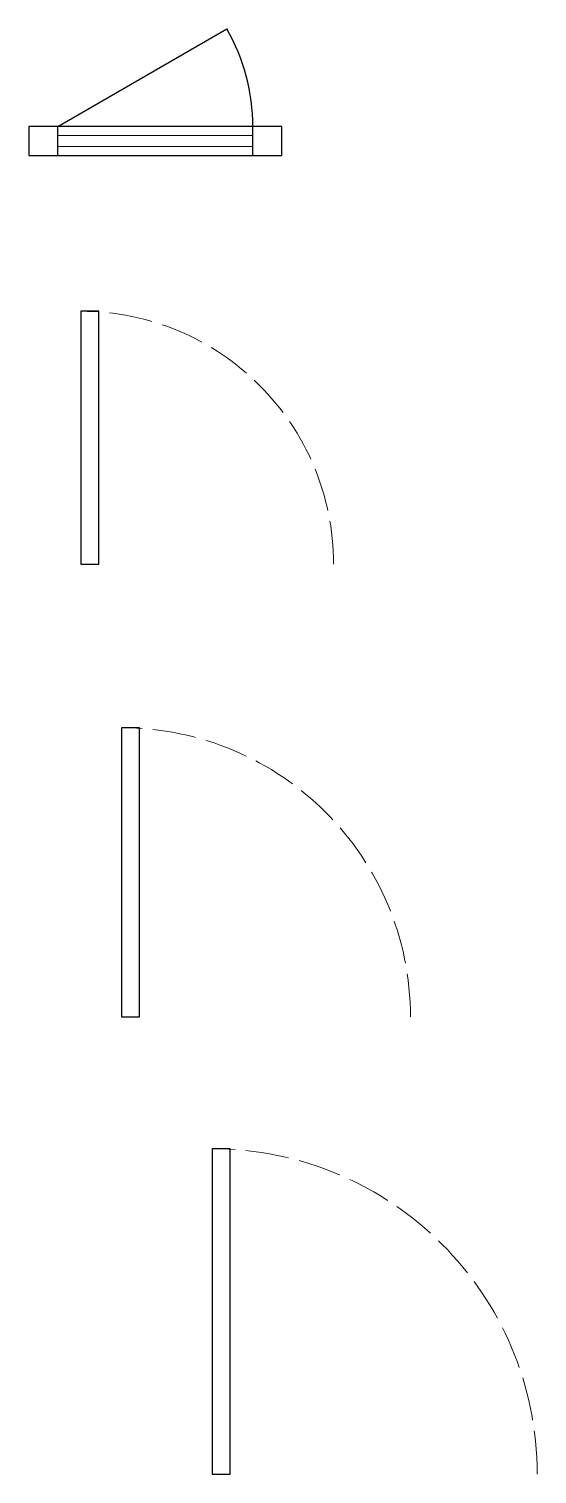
# Model space of a CAD drawing. Header units: centimetres. Extents: x 1259 to 1400, y 1422 to 1822.
import ezdxf

# ---------------------------------------------------------------- set-up
doc = ezdxf.new("R2010")
doc.units = ezdxf.units.CM
doc.linetypes.add('ACAD_ISO02W100', pattern=[15, 12, -3])
doc.layers.add('14-MENUI_Moyen', color=1, linetype='Continuous', lineweight=25)

# ---------------------------------------------------------------- blocks, each defined once
blk = doc.blocks.new('FENETRE 1V - 70cm')
for p, q in [((8, 0), (54.77, 27)), ((8, -8), (8, 0)), ((62, -8), (62, 0))]:
    blk.add_line(p, q)
at = {"color": 152, "lineweight": 15, "true_color": 0x2776bb}
for p, q in [((62, -2.5), (8, -2.5)), ((62, -5.5), (8, -5.5))]:
    blk.add_line(p, q, dxfattribs=at)
blk.add_lwpolyline([(0, -8), (70, -8), (70, 0), (0, 0)], close=True)
blk.add_arc((8, 0), 54, 0, 30)
blk = doc.blocks.new('PORTE_ SIMPLE 70cm')
blk.add_lwpolyline([(0, 0), (5, 0), (5, 70), (0, 70)], close=True)
at = {"color": 252, "linetype": 'ACAD_ISO02W100', "lineweight": 20, "true_color": 0x939598}
blk.add_arc((0, 0), 70, 0, 90, dxfattribs=at)
blk = doc.blocks.new('PORTE_ SIMPLE 80cm')
blk.add_lwpolyline([(0, 0), (5, 0), (5, 80), (0, 80)], close=True)
at = {"color": 252, "linetype": 'ACAD_ISO02W100', "lineweight": 20, "true_color": 0x939598}
blk.add_arc((0, 0), 80, 0, 90, dxfattribs=at)
blk = doc.blocks.new('PORTE_ SIMPLE 90cm')
blk.add_lwpolyline([(0, 0), (5, 0), (5, 90), (0, 90)], close=True)
at = {"color": 252, "linetype": 'ACAD_ISO02W100', "lineweight": 20, "true_color": 0x939598}
blk.add_arc((0, 0), 90, 0, 90, dxfattribs=at)

msp = doc.modelspace()

# ---------------------------------------------------------------- block references
at = {"layer": '14-MENUI_Moyen'}
for name, p in [('FENETRE 1V - 70cm', (1259.39, 1794.74)), ('PORTE_ SIMPLE 70cm', (1273.75, 1673.62)), ('PORTE_ SIMPLE 80cm', (1285.03, 1548.39)), ('PORTE_ SIMPLE 90cm', (1310.09, 1421.92))]:
    msp.add_blockref(name, p, dxfattribs=at)

doc.saveas('drawing.dxf')
